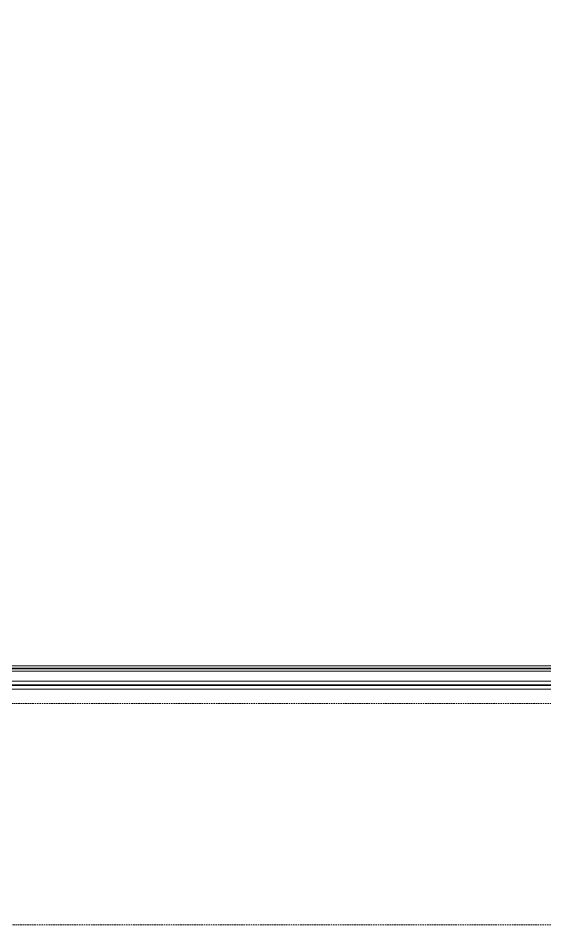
# Model space of a CAD drawing. Extents: x -1457 to 23780, y -2071 to 4205.
# Drawn here: x 13684.6 to 13768.6, y 284.7 to 429.4 of the extents above; entities that cross this region are included whole.
import ezdxf

# ---------------------------------------------------------------- set-up
doc = ezdxf.new("R2010")
doc.units = 0
doc.header["$MEASUREMENT"] = 0
doc.linetypes.add('HIDDEN', pattern=[0.375, 0.25, -0.125])
doc.layers.add('15', color=9, linetype='Continuous', lineweight=9)
doc.layers.add('M-TEFRIS2-015', color=129, linetype='Continuous', lineweight=9)

# ---------------------------------------------------------------- blocks, each defined once
blk = doc.blocks.new('*U224')
at = {"layer": '15'}
for p, q in [((-1.47, -18.95), (-170.3, -18.95)), ((-1.47, -19.35), (-170.3, -19.35)), ((-1.47, -19.42), (-170.3, -19.42)), ((-1.47, -19.82), (-170.3, -19.82)), ((-1.47, -21.42), (-170.3, -21.42)), ((-1.47, -22.02), (-170.3, -22.02)), ((-1.47, -22.1), (-170.3, -22.1)), ((-1.47, -22.7), (-170.3, -22.7))]:
    blk.add_line(p, q, dxfattribs=at)

msp = doc.modelspace()

# ---------------------------------------------------------------- linework, layer by layer
at = {"layer": 'M-TEFRIS2-015', "linetype": 'HIDDEN', "lineweight": 0}
for points in [[(15478.82, 284.7), (13012.2, 284.7), (13012.2, 1124.03)], [(13047.5, 1124.03), (13047.5, 320), (15478.82, 320)]]:
    msp.add_lwpolyline(points, dxfattribs=at)

# ---------------------------------------------------------------- block references
msp.add_blockref('*U224', (13812.5, 345), dxfattribs=at)

doc.saveas('drawing.dxf')
